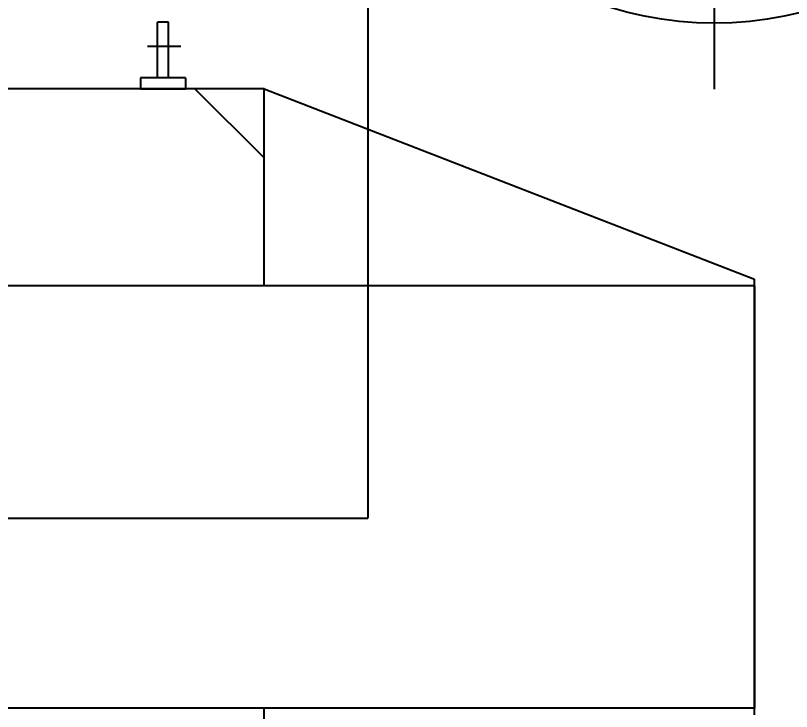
# Model space of a CAD drawing. Header units: millimetres. Extents: x 10462777 to 22643323, y 453826 to 1389191.
# Drawn here: x 11271626 to 11272747, y 576520 to 577526 of the extents above; entities that cross this region are included whole.
import ezdxf
from ezdxf.enums import TextEntityAlignment as Align

# ---------------------------------------------------------------- set-up
doc = ezdxf.new("R2010")
doc.units = ezdxf.units.MM
doc.header["$LTSCALE"] = 200
doc.header["$MEASUREMENT"] = 0
doc.linetypes.add('CENTER', pattern=[2, 1.25, -0.25, 0.25, -0.25])
doc.linetypes.add('CENTER2', pattern=[1.125, 0.75, -0.125, 0.125, -0.125])
doc.layers.get('0').update_dxf_attribs({"linetype": 'CONTINUOUS'})
for name, color, linetype in [('1', 1, 'CENTER'), ('7', 7, 'CONTINUOUS'), ('CENTER', 1, 'CONTINUOUS'), ('TEXT', 7, 'CONTINUOUS')]:
    doc.layers.add(name, color=color, linetype=linetype)
doc.styles.add('새굴림', font='txt.shx ', dxfattribs={"height": 5, "bigfont": ' whgtxt.shx'})

# ---------------------------------------------------------------- blocks, each defined once
blk = doc.blocks.new('A$C33FF487E')
at = {"ltscale": 10}
blk.add_circle((500, 500), 500, dxfattribs=at)
at = {"layer": 'TEXT', "lineweight": -3, "style": '새굴림'}
blk.add_text('AIR', height=210, dxfattribs=at).set_placement((507.9, 508.9), align=Align.MIDDLE_CENTER)
blk = doc.blocks.new('A$C0AF778BD')
at = {"layer": '1', "color": 1, "linetype": 'CENTER2'}
blk.add_line((600.4, 0, 0), (600.4, 1162.6, 0), dxfattribs=at)
at = {"ltscale": 10}
blk.add_blockref('A$C33FF487E', (100.4, 95.1, 0), dxfattribs=at)

msp = doc.modelspace()

# ---------------------------------------------------------------- linework, layer by layer
at = {"color": 4}
for p, q in [((11271985.24655, 577420.39717), (11270363.24655, 577420.39717)), ((11271985.24655, 577320.39717), (11271885.24655, 577420.39717)), ((11271985.24655, 577135.39717), (11271985.24655, 577420.39717)), ((11271985.24655, 577420.39717), (11272693.24655, 577145.39717)), ((11271985.24655, 577135.39717), (11271985.24655, 577420.39717)), ((11272693.24655, 576515.39717), (11272693.24655, 577145.39717)), ((11271985.24655, 575690.39718), (11271985.24655, 576525.39717))]:
    msp.add_line(p, q, dxfattribs=at)
at = {"layer": '1', "color": 251, "linetype": 'Continuous'}
for p in [(11272134.90389, 579232.32846), (11266018.88523, 576799.69805)]:
    msp.add_line(p, (11272134.90389, 576799.69805), dxfattribs=at)
at = {"layer": '7', "color": 2}
for p, q in [((11271847.05447, 577516.39717), (11271831.05447, 577516.39717)), ((11271831.05447, 577436.39717), (11271831.05447, 577516.39717)), ((11271847.05447, 577436.39717), (11271847.05447, 577516.39717)), ((11271871.55447, 577436.39717), (11271806.55447, 577436.39717)), ((11271806.55447, 577436.39717), (11271806.55447, 577420.39717)), ((11271871.55447, 577436.39717), (11271871.55447, 577420.39717)), ((11271806.55447, 577420.39717), (11271871.55447, 577420.39717))]:
    msp.add_line(p, q, dxfattribs=at)
at = {"layer": '7', "color": 4}
for p, q in [((11272693.24655, 577135.39717), (11271170.24655, 577135.39717)), ((11272693.24655, 577135.39717), (11272693.24655, 576525.39717)), ((11272693.24655, 576525.39717), (11271170.24655, 576525.39717))]:
    msp.add_line(p, q, dxfattribs=at)
at = {"layer": 'CENTER'}
msp.add_line((11271865.05447, 577481.39717), (11271816.46747, 577481.39717), dxfattribs=at)

# ---------------------------------------------------------------- block references
at = {"ltscale": 10}
msp.add_blockref('A$C0AF778BD', (11272035.09902, 577419.91217, 0), dxfattribs=at)

doc.saveas('drawing.dxf')
